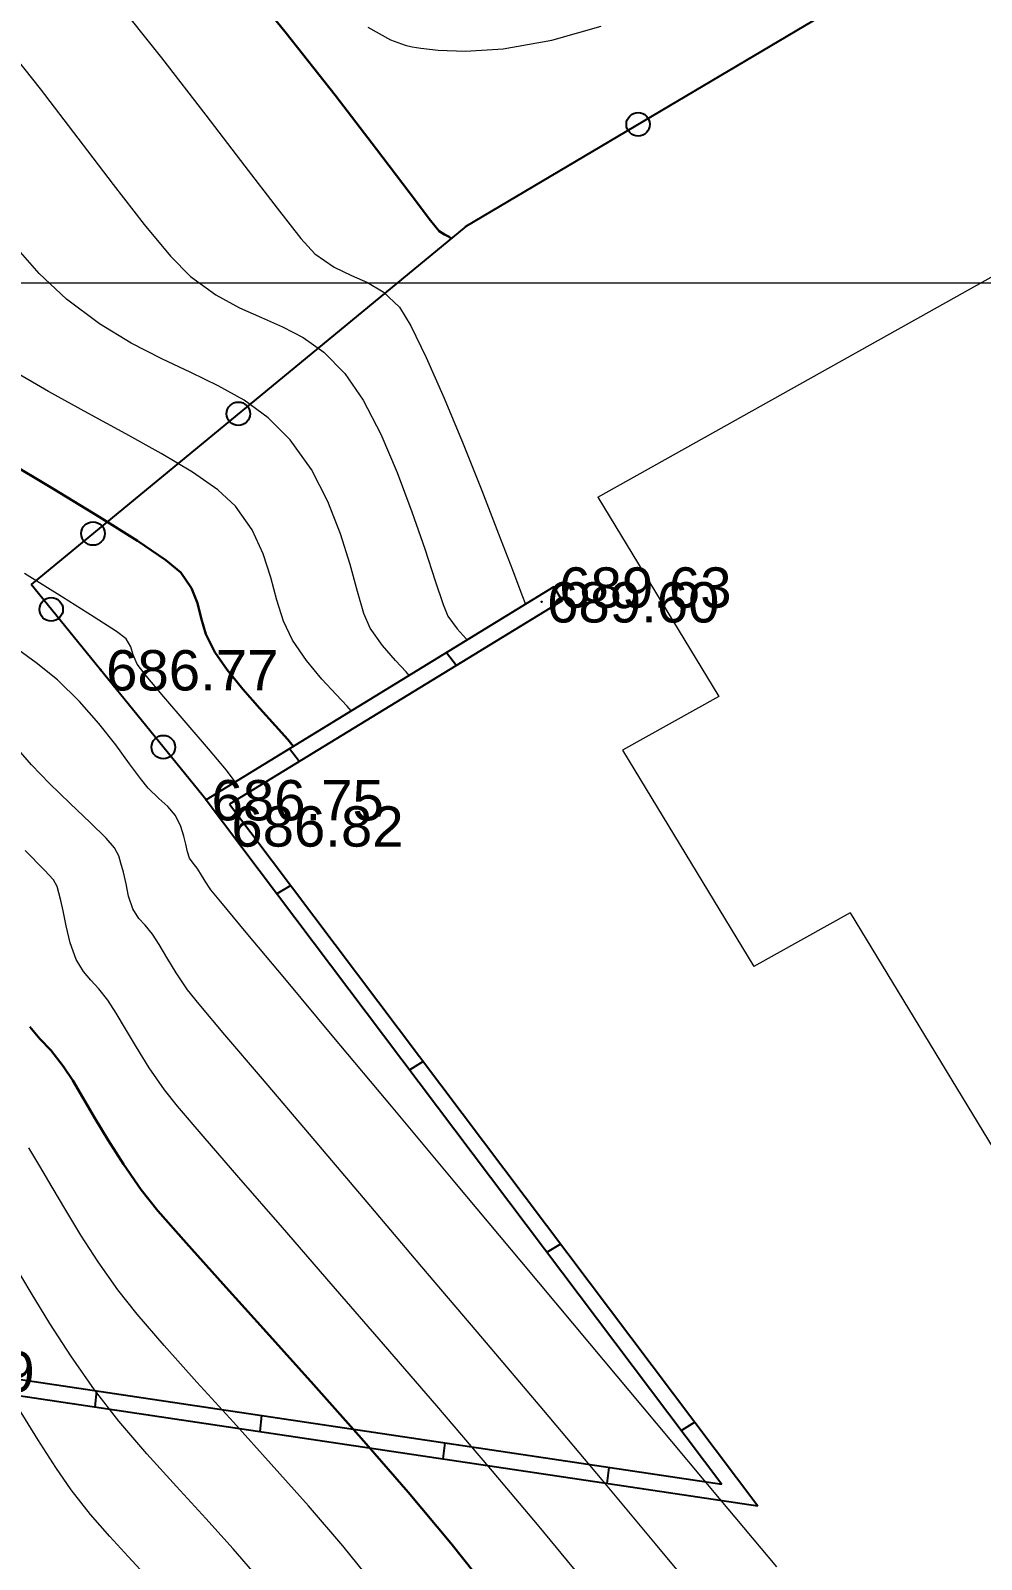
# Model space of a CAD drawing. Header units: feet. Extents: x 3381 to 1374491, y 675186 to 8751562.
# Drawn here: x 686577.68 to 686601.26, y 4375329.54 to 4375367.43 of the extents above; entities that cross this region are included whole.
import ezdxf

# ---------------------------------------------------------------- set-up
doc = ezdxf.new("R2010")
doc.units = ezdxf.units.FT
doc.header["$MEASUREMENT"] = 0
doc.header["$PDMODE"] = 34
doc.header["$PDSIZE"] = 0.01
doc.layers.get('0').update_dxf_attribs({"linetype": 'CONTINUOUS'})
doc.layers.add('0_Point_Height', color=2, linetype='CONTINUOUS')
doc.layers.add('0_Point_Point', color=7, linetype='CONTINUOUS')
for name, color, linetype, lineweight in [('ANA HORIZONTAL', 24, 'CONTINUOUS', 30), ('das tikili', 5, 'CONTINUOUS', 0), ('HORIZANTAL', 24, 'CONTINUOUS', 13), ('km setka', 170, 'CONTINUOUS', 15)]:
    doc.layers.add(name, color=color, linetype=linetype, lineweight=lineweight)
doc.styles.get("Standard").update_dxf_attribs({"font": 'arial.ttf', "height": 2.5})

msp = doc.modelspace()

# ---------------------------------------------------------------- linework, layer by layer
at = {"linetype": 'Continuous'}
for p, q in [((686612.628, 4375376.874, 1406.621), (686588.478, 4375362.582, 1406.608)), ((686588.478, 4375362.582, 1406.608), (686577.696, 4375353.704, 812.676)), ((686582.036, 4375348.374, 1403.249), (686577.696, 4375353.704, 872.437)), ((686590.659, 4375353.645, 1406.129), (686582.036, 4375348.374, 1403.249)), ((686590.659, 4375353.645, 1406.129), (686590.868, 4375353.304, 1406.129)), ((686590.868, 4375353.304, 1406.129), (686582.621, 4375348.263, 1403.375)), ((686588.001, 4375352.02, 1243.373), (686588.243, 4375351.699, 1231.364)), ((686584.109, 4375349.641, 1255.015), (686584.351, 4375349.32, 1243.005)), ((686582.036, 4375348.374, 1403.249), (686594.83, 4375331.406, 742.713)), ((686582.621, 4375348.263, 1389.542), (686595.716, 4375330.869, 738.903)), ((686584.136, 4375346.251, 1404.356), (686583.795, 4375346.042, 1404.242)), ((686587.424, 4375341.883, 1404.521), (686587.086, 4375341.676, 1404.408)), ((686590.828, 4375337.362, 1404.741), (686590.494, 4375337.157, 1404.629)), ((686573.437, 4375334.606, 1399.189), (686594.83, 4375331.406, 1402.72)), ((686573.378, 4375334.21, 1399.189), (686595.716, 4375330.869, 1402.876)), ((686579.323, 4375333.726, 935.83), (686579.274, 4375333.328, 935.83)), ((686583.415, 4375333.114, 716.5), (686583.366, 4375332.716, 716.5)), ((686594.155, 4375332.943, 1404.546), (686593.824, 4375332.741, 1404.435)), ((686587.954, 4375332.435, 716.5), (686587.906, 4375332.038, 716.5)), ((686592.027, 4375331.826, 716.5), (686591.979, 4375331.428, 716.5))]:
    msp.add_line(p, q, dxfattribs=at)
for centre in [(686592.751, 4375365.111, 1406.61), (686582.837, 4375357.938, 1095.896), (686579.233, 4375354.97, 897.332), (686578.196, 4375353.09, 933.611), (686580.976, 4375349.676, 1273.62)]:
    msp.add_circle(centre, 0.291, dxfattribs=at)
at = {"layer": '0_Point_Point'}
for p in [(686588.478, 4375362.582, 1406.608), (686590.659, 4375353.645, 1406.129), (686590.358, 4375353.279, 1406.104), (686579.422, 4375351.594, 1403.266), (686582.036, 4375348.374, 1403.249), (686582.527, 4375347.724, 1403.32)]:
    msp.add_point(p, dxfattribs=at)
at = {"layer": 'ANA HORIZONTAL', "color": 32, "lineweight": 30}
for points, elevation in [([(686582.676, 4375369.038), (686584.021, 4375367.371), (686585.234, 4375365.83), (686586.266, 4375364.492), (686587.071, 4375363.433), (686587.602, 4375362.731), (686587.813, 4375362.461), (686587.949, 4375362.377), (686588.068, 4375362.323), (686588.116, 4375362.284)], 1406.5), ([(686584.2, 4375349.697), (686584.066, 4375349.866), (686583.762, 4375350.204), (686583.371, 4375350.634), (686582.951, 4375351.111), (686582.558, 4375351.592), (686582.251, 4375352.03), (686582.031, 4375352.478), (686581.913, 4375352.874), (686581.82, 4375353.244), (686581.678, 4375353.613), (686581.411, 4375354.008), (686581.041, 4375354.313), (686580.34, 4375354.785), (686579.387, 4375355.384), (686578.263, 4375356.068), (686577.048, 4375356.797)], 1404), ([(686589.004, 4375328.82), (686588.108, 4375329.95), (686587.049, 4375331.21), (686585.892, 4375332.541), (686584.7, 4375333.883), (686583.536, 4375335.178), (686582.463, 4375336.367), (686581.545, 4375337.39), (686580.844, 4375338.188), (686580.425, 4375338.704), (686579.985, 4375339.337), (686579.605, 4375339.933), (686579.275, 4375340.483), (686578.986, 4375340.979), (686578.73, 4375341.411), (686578.496, 4375341.77), (686578.186, 4375342.162), (686577.914, 4375342.45), (686577.663, 4375342.746)], 1401.5)]:
    msp.add_lwpolyline(points, dxfattribs=dict(at, elevation=elevation))
at = {"layer": 'das tikili', "color": 0, "lineweight": 20}
for p, q in [((686591.755, 4375355.87, 1406.094), (686594.752, 4375350.933, 1406.094)), ((686594.752, 4375350.933, 1406.094), (686592.364, 4375349.598, 1406.094)), ((686592.364, 4375349.598, 1406.094), (686595.618, 4375344.238, 1406.094)), ((686598.007, 4375345.573, 1406.094), (686595.618, 4375344.238, 1406.094)), ((686598.007, 4375345.573, 1406.094), (686603.373, 4375336.737, 1406.094))]:
    msp.add_line(p, q, dxfattribs=at)
at = {"layer": 'das tikili', "color": 0, "lineweight": 20, "elevation": 1406.094}
msp.add_lwpolyline([(686591.755, 4375355.87), (686608.316, 4375365.128)], dxfattribs=at)
at = {"layer": 'HORIZANTAL', "color": 32, "linetype": 'Continuous', "lineweight": 13}
for points, elevation in [([(686579.746, 4375368.243), (686580.934, 4375366.755), (686582.031, 4375365.342), (686582.997, 4375364.076), (686583.796, 4375363.032), (686584.387, 4375362.282), (686584.733, 4375361.9), (686585.209, 4375361.573), (686585.639, 4375361.366), (686586.04, 4375361.192), (686586.432, 4375360.96), (686586.831, 4375360.583), (686587.117, 4375360.121), (686587.498, 4375359.335), (686587.94, 4375358.325), (686588.409, 4375357.192), (686588.871, 4375356.037), (686589.291, 4375354.961), (686589.635, 4375354.066), (686589.868, 4375353.451), (686589.957, 4375353.217), (686589.958, 4375353.217)], 1406), ([(686586.05, 4375367.519), (686586.607, 4375367.209), (686586.97, 4375367.077), (686587.149, 4375367.035), (686587.36, 4375366.999), (686587.794, 4375366.948), (686588.468, 4375366.923), (686589.401, 4375366.982), (686590.608, 4375367.194), (686591.838, 4375367.546)], 1407), ([(686576.937, 4375367.228), (686577.92, 4375365.988), (686578.86, 4375364.764), (686579.729, 4375363.622), (686580.502, 4375362.627), (686581.152, 4375361.844), (686581.653, 4375361.339), (686582.282, 4375360.884), (686582.864, 4375360.564), (686583.41, 4375360.321), (686583.933, 4375360.096), (686584.444, 4375359.83), (686584.954, 4375359.464), (686585.476, 4375358.939), (686585.933, 4375358.277), (686586.37, 4375357.432), (686586.776, 4375356.483), (686587.142, 4375355.509), (686587.46, 4375354.587), (686587.72, 4375353.796), (686587.914, 4375353.215), (686588.031, 4375352.921), (686588.263, 4375352.605), (686588.486, 4375352.36), (686588.512, 4375352.333)], 1405.5), ([(686587.077, 4375351.455), (686587.001, 4375351.542), (686586.735, 4375351.821), (686586.412, 4375352.191), (686586.104, 4375352.624), (686585.951, 4375352.987), (686585.793, 4375353.529), (686585.607, 4375354.202), (686585.37, 4375354.961), (686585.059, 4375355.76), (686584.65, 4375356.553), (686584.121, 4375357.295), (686583.573, 4375357.839), (686582.978, 4375358.271), (686582.339, 4375358.632), (686581.658, 4375358.961), (686580.938, 4375359.3), (686580.182, 4375359.689), (686579.393, 4375360.168), (686578.573, 4375360.778), (686577.895, 4375361.418), (686577.199, 4375362.208)], 1405), ([(686585.638, 4375350.576), (686585.538, 4375350.695), (686585.263, 4375350.982), (686584.91, 4375351.363), (686584.531, 4375351.819), (686584.177, 4375352.327), (686583.955, 4375352.798), (686583.793, 4375353.321), (686583.642, 4375353.883), (686583.453, 4375354.468), (686583.178, 4375355.062), (686582.766, 4375355.651), (686582.327, 4375356.055), (686581.7, 4375356.489), (686580.926, 4375356.951), (686580.046, 4375357.439), (686579.101, 4375357.952), (686578.132, 4375358.488), (686577.18, 4375359.045)], 1404.5), ([(686582.76, 4375348.816), (686582.539, 4375349.106), (686582.094, 4375349.637), (686581.542, 4375350.282), (686580.99, 4375350.925), (686580.548, 4375351.447), (686580.324, 4375351.733), (686580.227, 4375351.962), (686580.174, 4375352.159), (686580.056, 4375352.364), (686579.813, 4375352.542), (686579.26, 4375352.901), (686578.474, 4375353.395), (686577.531, 4375353.98)], 1403.5), ([(686596.187, 4375329.364), (686594.773, 4375331.053), (686593.209, 4375332.921), (686591.553, 4375334.899), (686589.866, 4375336.914), (686588.206, 4375338.897), (686586.633, 4375340.777), (686585.207, 4375342.481), (686583.987, 4375343.941), (686583.032, 4375345.084), (686582.403, 4375345.84), (686582.158, 4375346.138), (686582.012, 4375346.356), (686581.902, 4375346.542), (686581.819, 4375346.677), (686581.717, 4375346.797), (686581.628, 4375346.923), (686581.579, 4375347.083), (686581.536, 4375347.275), (686581.487, 4375347.466), (686581.414, 4375347.709), (686581.282, 4375347.978), (686581.091, 4375348.206), (686580.865, 4375348.404), (686580.597, 4375348.66), (686580.41, 4375348.897), (686580.14, 4375349.266), (686579.795, 4375349.732), (686579.378, 4375350.258), (686578.896, 4375350.806), (686578.354, 4375351.34), (686577.826, 4375351.765), (686577.054, 4375352.326)], 1403), ([(686594.334, 4375328.55), (686593.186, 4375329.934), (686591.858, 4375331.518), (686590.411, 4375333.235), (686588.902, 4375335.017), (686587.391, 4375336.798), (686585.937, 4375338.509), (686584.599, 4375340.083), (686583.435, 4375341.453), (686582.504, 4375342.55), (686581.867, 4375343.309), (686581.58, 4375343.66), (686581.293, 4375344.082), (686581.062, 4375344.462), (686580.872, 4375344.786), (686580.711, 4375345.042), (686580.529, 4375345.264), (686580.373, 4375345.433), (686580.223, 4375345.67), (686580.113, 4375345.981), (686580.052, 4375346.286), (686579.987, 4375346.574), (686579.926, 4375346.801), (686579.872, 4375346.981), (686579.767, 4375347.184), (686579.556, 4375347.421), (686579.16, 4375347.808), (686578.664, 4375348.281), (686578.152, 4375348.778), (686577.708, 4375349.234), (686577.389, 4375349.61)], 1402.5), ([(686591.317, 4375329.129), (686590.255, 4375330.413), (686589.051, 4375331.84), (686587.76, 4375333.349), (686586.438, 4375334.881), (686585.142, 4375336.375), (686583.928, 4375337.772), (686582.85, 4375339.011), (686581.966, 4375340.032), (686581.332, 4375340.776), (686581.003, 4375341.182), (686580.625, 4375341.73), (686580.308, 4375342.237), (686580.04, 4375342.693), (686579.809, 4375343.086), (686579.604, 4375343.406), (686579.378, 4375343.69), (686579.181, 4375343.899), (686578.999, 4375344.114), (686578.818, 4375344.417), (686578.665, 4375344.823), (686578.563, 4375345.245), (686578.494, 4375345.617), (686578.438, 4375345.873), (686578.386, 4375346.065), (686578.341, 4375346.218), (686578.252, 4375346.389), (686578.033, 4375346.629), (686577.554, 4375347.112)], 1402), ([(686586.157, 4375328.982), (686585.428, 4375329.881), (686584.576, 4375330.871), (686583.654, 4375331.908), (686582.714, 4375332.946), (686581.811, 4375333.941), (686580.996, 4375334.85), (686580.324, 4375335.626), (686579.847, 4375336.225), (686579.362, 4375336.92), (686578.934, 4375337.581), (686578.555, 4375338.201), (686578.218, 4375338.774), (686577.916, 4375339.292), (686577.642, 4375339.748)], 1401), ([(686583.293, 4375329.133), (686582.708, 4375329.81), (686582.029, 4375330.558), (686581.3, 4375331.35), (686580.568, 4375332.162), (686579.876, 4375332.97), (686579.27, 4375333.747), (686578.68, 4375334.591), (686578.159, 4375335.395), (686577.699, 4375336.149), (686577.289, 4375336.845)], 1400.5), ([(686580.498, 4375329.191), (686580.105, 4375329.618), (686579.651, 4375330.109), (686579.169, 4375330.66), (686578.692, 4375331.269), (686578.309, 4375331.827), (686577.867, 4375332.516), (686577.388, 4375333.29)], 1400)]:
    msp.add_lwpolyline(points, dxfattribs=dict(at, elevation=elevation))
at = {"layer": 'km setka', "elevation": 716.5, "flags": 128}
msp.add_lwpolyline([(686412.166, 4375361.186), (686663.247, 4375361.186)], dxfattribs=at)

# ---------------------------------------------------------------- texts
at = {"layer": '0_Point_Height', "color": 0}
for s, p in [('689.63', (686590.795, 4375353.131, 1406.129)), ('689.60', (686590.494, 4375352.765, 1406.104)), ('686.77', (686579.558, 4375351.08, 1403.266)), ('686.75', (686582.172, 4375347.86, 1403.249)), ('686.82', (686582.663, 4375347.21, 1403.32)), ('682.69', (686573.514, 4375333.696, 1399.189))]:
    msp.add_text(s, height=1, dxfattribs=at).set_placement(p)

doc.saveas('drawing.dxf')
